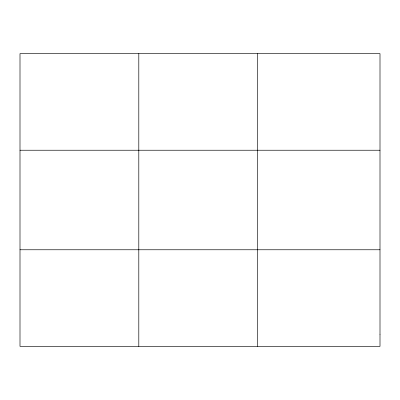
<?xml version="1.0" encoding="UTF-8"?>
<svg xmlns="http://www.w3.org/2000/svg" width="400" height="400" viewBox="0 0 400 400"><rect width="100%" height="100%" fill="white"/><g stroke="black" fill="none" stroke-linecap="round" stroke-linejoin="round"><path stroke-width="0.6" d="M138.8 53.63L138.8 346.37M257.6 53.63L257.6 346.37M20 150.235L380 150.235M20 249.765L380 249.765M380 334.295L380 346.37L20 346.37L20 53.63L380 53.63L380 334.295"/></g></svg>
